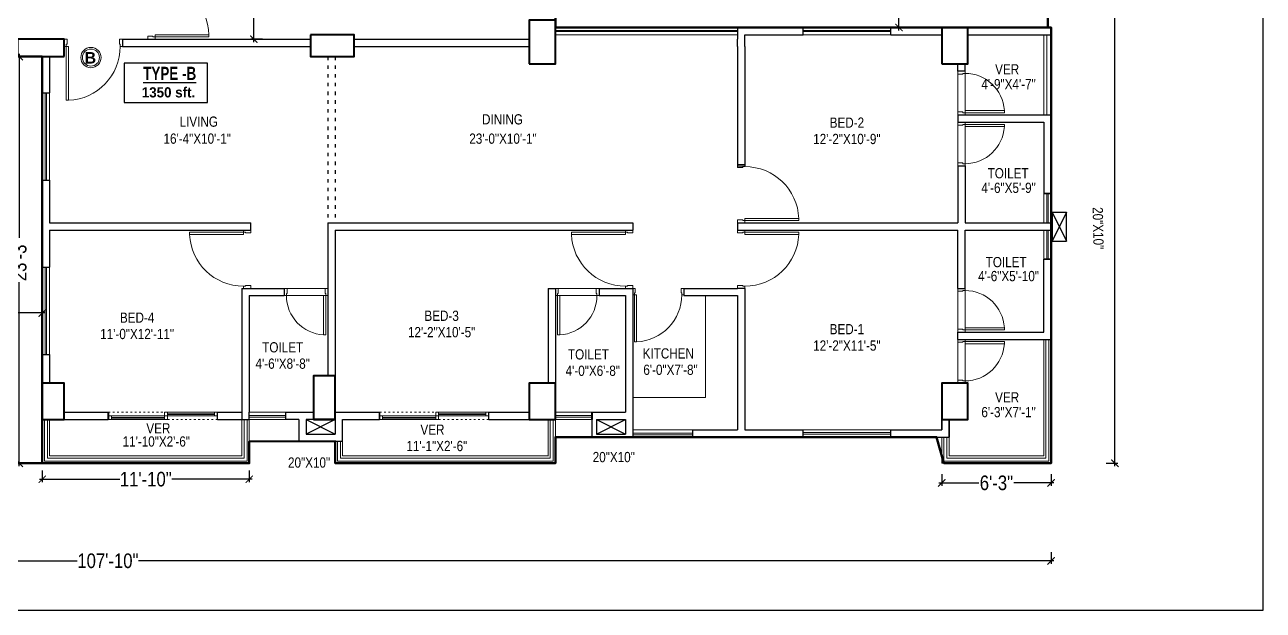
# Model space of a CAD drawing. Header units: inches. Extents: x -105452 to 530452, y -260293 to 806398.
# Drawn here: x 121170 to 122019, y -132597 to -132196 of the extents above; entities that cross this region are included whole.
import ezdxf
from ezdxf.enums import TextEntityAlignment as Align

# ---------------------------------------------------------------- set-up
doc = ezdxf.new("R2010")
doc.units = ezdxf.units.IN
doc.header["$MEASUREMENT"] = 0
doc.linetypes.add('ACAD_ISO03W100', pattern=[30, 12, -18])
doc.linetypes.add('DASHED', pattern=[0.75, 0.5, -0.25])
doc.layers.get('0').update_dxf_attribs({"linetype": 'CONTINUOUS'})
doc.layers.get('Defpoints').update_dxf_attribs({"linetype": 'CONTINUOUS'})
for name, color, linetype, lineweight in [('COLUMN1', 10, 'CONTINUOUS', 40), ('DOOR', 44, 'CONTINUOUS', 5), ('Door.', 33, 'CONTINUOUS', 0), ('HATCH', 253, 'CONTINUOUS', 9), ('Low Height Wall', 22, 'CONTINUOUS', 9), ('Rail', 30, 'CONTINUOUS', 5), ('RAILING', 34, 'CONTINUOUS', 13), ('slab', 42, 'CONTINUOUS', 5), ('Text-2', 7, 'CONTINUOUS', 25), ('Wall', 7, 'CONTINUOUS', 50), ('WALL- RET.', 160, 'CONTINUOUS', 30), ('Wall.', 7, 'CONTINUOUS', 40), ('Walll', 7, 'CONTINUOUS', 35), ('win', 5, 'CONTINUOUS', 9), ('Win.', 150, 'CONTINUOUS', 5)]:
    doc.layers.add(name, color=color, linetype=linetype, lineweight=lineweight)
for name, color, linetype in [('DATABASEP1', 7, 'CONTINUOUS'), ('Line', 7, 'CONTINUOUS'), ('LINES', 7, 'CONTINUOUS'), ('Text', 162, 'CONTINUOUS')]:
    doc.layers.add(name, color=color, linetype=linetype)
doc.styles.add('AR200', font='swisscl.ttf')
doc.styles.add('arial narrow', font='ARIALN.TTF')
doc.styles.add('MONOTEXT', font='ARIALN.TTF', dxfattribs={"height": 24})
doc.dimstyles.new('IN DIM.', dxfattribs={"dimtxt": 8, "dimasz": 4, "dimexe": 2, "dimexo": 2, "dimgap": 1, "dimtad": 0, "dimdec": 0, "dimrnd": 1, "dimzin": 0, "dimdsep": 46, "dimlunit": 4, "dimtxsty": 'arial narrow', "dimblk": 'DOTSMALL', "dimcen": 0, "dimdle": 2, "dimclrd": 252, "dimclre": 252, "dimclrt": 4, "dimaunit": 1, "dimadec": 3, "dimazin": 1, "dimtfac": 1, "dimtdec": 0, "dimtofl": 0, "dimtmove": 0, "dimatfit": 3, "dimldrblk": 'DOT', "dimfxl": 6, "dimtolj": 1, "dimtzin": 0, "dimlwd": -1, "dimlwe": -1, "dimarcsym": 0})

# ---------------------------------------------------------------- blocks, each defined once
blk = doc.blocks.new('D-40')
at = {"lineweight": 18}
for points in [[(-5, 0), (0, 0), (0, -2), (-3.5, -2), (-3.5, -1.5), (-5, -1.5)], [(-41.97, -1.5), (-41.97, -3), (-5, -3), (-5, -1.5)], [(-5, -40), (0, -40), (0, -38), (-3.5, -38), (-3.5, -38.5), (-5, -38.5)]]:
    blk.add_lwpolyline(points, close=True, dxfattribs=at)
blk.add_arc((-5, -1.5), 37, 182.32344, 270, dxfattribs=at)
blk = doc.blocks.new('D-30')
at = {"layer": 'DOOR', "lineweight": 18}
for points in [[(5, 30), (0, 30), (0, 28), (3.5, 28), (3.5, 28.5), (5, 28.5)], [(5, 0), (0, 0), (0, 2), (3.5, 2), (3.5, 1.5), (5, 1.5)], [(31.97, 1.5), (31.97, 3), (5, 3), (5, 1.5)]]:
    blk.add_lwpolyline(points, close=True, dxfattribs=at)
blk.add_arc((4.99, 1.48), 27.02, 3.22606, 89.98261, dxfattribs=at)
at = {"layer": 'Line', "linetype": 'Continuous', "lineweight": 5}
for p, q in [((0, 28), (0, 2)), ((5, 1.5), (5, 28.5))]:
    blk.add_line(p, q, dxfattribs=at)
blk = doc.blocks.new('VBVBBB')
at = {"layer": 'COLUMN1', "color": 4}
blk.add_lwpolyline([(127222.11, -132150.51), (127240.11, -132150.51), (127240.11, -132120.51), (127222.11, -132120.51)], close=True, dxfattribs=at)
at = {"layer": 'COLUMN1', "color": 87}
for points in [[(127505.11, -132150.51), (127523.11, -132150.51), (127523.11, -132125.51), (127505.11, -132125.51)], [(127222.11, -132394.51), (127240.11, -132394.51), (127240.11, -132369.51), (127222.11, -132369.51)], [(127505.11, -132394.51), (127523.11, -132394.51), (127523.11, -132369.51), (127505.11, -132369.51)]]:
    blk.add_lwpolyline(points, close=True, dxfattribs=at)
at = {"layer": 'COLUMN1', "color": 6}
blk.add_lwpolyline([(126903.11, -132145.51), (126903.11, -132133.51), (126871.11, -132133.51), (126871.11, -132145.51)], close=True, dxfattribs=at)
at = {"layer": 'COLUMN1', "color": 40}
for points in [[(127072.11, -132130.51), (127072.11, -132145.51), (127102.11, -132145.51), (127102.11, -132130.51)], [(127074.11, -132394.51), (127089.11, -132394.51), (127089.11, -132364.51), (127074.11, -132364.51)]]:
    blk.add_lwpolyline(points, close=True, dxfattribs=at)
at = {"layer": 'COLUMN1'}
blk.add_lwpolyline([(126888.11, -132394.51), (126903.11, -132394.51), (126903.11, -132369.51), (126888.11, -132369.51)], close=True, dxfattribs=at)
blk = doc.blocks.new('_ArchTick')
at = {"color": 0, "linetype": 'ByBlock', "const_width": 0.15}
blk.add_lwpolyline([(-0.5, -0.5), (0.5, 0.5)], dxfattribs=at)
blk = doc.blocks.new('*D33')
at = {"layer": 'DATABASEP1', "color": 252, "transparency": 16777216}
for p, q in [((121133.69, -132387.51), (121133.69, -132395.51)), ((121181.69, -132387.51), (121181.69, -132395.51)), ((121131.69, -132393.51), (121152.76, -132393.51)), ((121183.69, -132393.51), (121162.63, -132393.51))]:
    blk.add_line(p, q, dxfattribs=at)
at = {"layer": 'Defpoints', "color": 0, "lineweight": 30, "transparency": 16777216}
for p in [(121133.69, -132217.61), (121181.69, -132217.61), (121181.69, -132393.51)]:
    blk.add_point(p, dxfattribs=at)
at = {"layer": 'DATABASEP1', "color": 252, "transparency": 16777216, "xscale": 5, "yscale": 5, "zscale": 5, "rotation": 180}
blk.add_blockref('_ArchTick', (121133.69, -132393.51), dxfattribs=at)
at = {"layer": 'DATABASEP1', "color": 252, "transparency": 16777216, "xscale": 5, "yscale": 5, "zscale": 5}
blk.add_blockref('_ArchTick', (121181.69, -132393.51), dxfattribs=at)
at = {"layer": 'DATABASEP1', "color": 7, "lineweight": 40, "transparency": 16777216, "insert": (121157.69, -132393.51), "char_height": 10, "attachment_point": 5, "style": 'arial narrow'}
blk.add_mtext("\\A1;4'", dxfattribs=at)
blk = doc.blocks.new('*D34')
at = {"layer": 'DATABASEP1', "color": 252, "transparency": 16777216}
for p, q in [((121159.91, -132217.61), (121167.91, -132217.61)), ((121165.91, -132215.61), (121165.91, -132341.95)), ((121165.91, -132498.61), (121165.91, -132372.27)), ((121159.91, -132496.61), (121167.91, -132496.61))]:
    blk.add_line(p, q, dxfattribs=at)
at = {"layer": 'Defpoints', "color": 0, "lineweight": 30, "transparency": 16777216}
for p in [(121133.69, -132217.61), (121133.69, -132496.61), (121165.91, -132496.61)]:
    blk.add_point(p, dxfattribs=at)
at = {"layer": 'DATABASEP1', "color": 252, "transparency": 16777216, "xscale": 5, "yscale": 5, "zscale": 5}
for p, rotation in [((121165.91, -132217.61), 90), ((121165.91, -132496.61), 270)]:
    blk.add_blockref('_ArchTick', p, dxfattribs=dict(at, rotation=rotation))
at = {"layer": 'DATABASEP1', "color": 7, "lineweight": 40, "transparency": 16777216, "insert": (121165.91, -132357.11), "char_height": 10, "attachment_point": 5, "rotation": 90, "style": 'arial narrow'}
blk.add_mtext('\\A1;23\'-3"', dxfattribs=at)
blk = doc.blocks.new('*D35')
at = {"layer": 'DATABASEP1', "color": 252, "transparency": 16777216}
for p, q in [((121775.36, -132161.4), (121767.36, -132161.4)), ((121769.36, -132159.4), (121769.36, -132174.73)), ((121769.36, -132199.61), (121769.36, -132184.28)), ((121775.36, -132197.61), (121767.36, -132197.61))]:
    blk.add_line(p, q, dxfattribs=at)
at = {"layer": 'Defpoints', "color": 0, "lineweight": 30, "transparency": 16777216}
for p in [(121769.36, -132161.4), (121904.4, -132161.4), (121904.4, -132197.61)]:
    blk.add_point(p, dxfattribs=at)
at = {"layer": 'DATABASEP1', "color": 252, "transparency": 16777216, "xscale": 5, "yscale": 5, "zscale": 5}
for p, rotation in [((121769.36, -132161.4), 90), ((121769.36, -132197.61), 270)]:
    blk.add_blockref('_ArchTick', p, dxfattribs=dict(at, rotation=rotation))
at = {"layer": 'DATABASEP1', "color": 7, "lineweight": 40, "transparency": 16777216, "insert": (121769.36, -132179.5), "char_height": 10, "attachment_point": 5, "rotation": 90, "style": 'arial narrow'}
blk.add_mtext("\\A1;3'", dxfattribs=at)
blk = doc.blocks.new('*D54')
at = {"layer": 'DATABASEP1', "color": 252, "transparency": 16777216}
for p, q in [((121796.69, -132510.11), (121824.26, -132510.11)), ((121798.69, -132504.11), (121798.69, -132512.11)), ((121875.69, -132510.11), (121848.13, -132510.11)), ((121873.69, -132504.11), (121873.69, -132512.11))]:
    blk.add_line(p, q, dxfattribs=at)
at = {"layer": 'Defpoints', "color": 0, "lineweight": 30, "transparency": 16777216}
for p in [(121798.69, -132496.61), (121873.69, -132496.61), (121798.69, -132510.11)]:
    blk.add_point(p, dxfattribs=at)
at = {"layer": 'DATABASEP1', "color": 252, "transparency": 16777216, "xscale": 5, "yscale": 5, "zscale": 5, "rotation": 180}
blk.add_blockref('_ArchTick', (121798.69, -132510.11), dxfattribs=at)
at = {"layer": 'DATABASEP1', "color": 252, "transparency": 16777216, "xscale": 5, "yscale": 5, "zscale": 5}
blk.add_blockref('_ArchTick', (121873.69, -132510.11), dxfattribs=at)
at = {"layer": 'DATABASEP1', "color": 7, "lineweight": 40, "transparency": 16777216, "insert": (121836.19, -132510.11), "char_height": 10, "attachment_point": 5, "style": 'arial narrow'}
blk.add_mtext('\\A1;6\'-3"', dxfattribs=at)
blk = doc.blocks.new('*D56')
at = {"layer": 'DATABASEP1', "color": 252, "transparency": 16777216}
for p, q in [((121911.46, -131738.61), (121919.46, -131738.61)), ((121917.46, -131736.61), (121917.46, -132102.49)), ((121917.46, -132498.61), (121917.46, -132132.73)), ((121911.46, -132496.61), (121919.46, -132496.61))]:
    blk.add_line(p, q, dxfattribs=at)
at = {"layer": 'Defpoints', "color": 0, "lineweight": 30, "transparency": 16777216}
for p in [(121873.69, -131738.61), (121873.69, -132496.61), (121917.46, -132496.61)]:
    blk.add_point(p, dxfattribs=at)
at = {"layer": 'DATABASEP1', "color": 252, "transparency": 16777216, "xscale": 5, "yscale": 5, "zscale": 5}
for p, rotation in [((121917.46, -131738.61), 90), ((121917.46, -132496.61), 270)]:
    blk.add_blockref('_ArchTick', p, dxfattribs=dict(at, rotation=rotation))
at = {"layer": 'DATABASEP1', "color": 7, "lineweight": 40, "transparency": 16777216, "insert": (121917.46, -132117.61), "char_height": 10, "attachment_point": 5, "rotation": 90, "style": 'arial narrow'}
blk.add_mtext('\\A1;63\'-2"', dxfattribs=at)
blk = doc.blocks.new('*D58')
at = {"layer": 'DATABASEP1', "color": 252, "transparency": 16777216}
for p, q in [((121181.69, -132501.58), (121181.69, -132509.58)), ((121323.69, -132501.58), (121323.69, -132509.58)), ((121179.69, -132507.58), (121234.79, -132507.58)), ((121325.69, -132507.58), (121270.59, -132507.58))]:
    blk.add_line(p, q, dxfattribs=at)
at = {"layer": 'Defpoints', "color": 0, "lineweight": 30, "transparency": 16777216}
for p in [(121181.69, -132496.61), (121323.69, -132496.61), (121323.69, -132507.58)]:
    blk.add_point(p, dxfattribs=at)
at = {"layer": 'DATABASEP1', "color": 252, "transparency": 16777216, "xscale": 5, "yscale": 5, "zscale": 5, "rotation": 180}
blk.add_blockref('_ArchTick', (121181.69, -132507.58), dxfattribs=at)
at = {"layer": 'DATABASEP1', "color": 252, "transparency": 16777216, "xscale": 5, "yscale": 5, "zscale": 5}
blk.add_blockref('_ArchTick', (121323.69, -132507.58), dxfattribs=at)
at = {"layer": 'DATABASEP1', "color": 7, "lineweight": 40, "transparency": 16777216, "insert": (121252.69, -132507.58), "char_height": 10, "attachment_point": 5, "style": 'arial narrow'}
blk.add_mtext('\\A1;11\'-10"', dxfattribs=at)
blk = doc.blocks.new('*D69')
at = {"layer": 'DATABASEP1', "color": 252, "transparency": 16777216}
for p, q in [((120579.73, -132557.59), (120579.73, -132565.59)), ((121873.69, -132557.59), (121873.69, -132565.59)), ((120577.73, -132563.59), (121205.63, -132563.59)), ((121875.69, -132563.59), (121247.79, -132563.59))]:
    blk.add_line(p, q, dxfattribs=at)
at = {"layer": 'Defpoints', "color": 0, "lineweight": 30, "transparency": 16777216}
for p in [(120579.73, -132466.61), (121873.69, -132496.61), (121873.69, -132563.59)]:
    blk.add_point(p, dxfattribs=at)
at = {"layer": 'DATABASEP1', "color": 252, "transparency": 16777216, "xscale": 5, "yscale": 5, "zscale": 5, "rotation": 180}
blk.add_blockref('_ArchTick', (120579.73, -132563.59), dxfattribs=at)
at = {"layer": 'DATABASEP1', "color": 252, "transparency": 16777216, "xscale": 5, "yscale": 5, "zscale": 5}
blk.add_blockref('_ArchTick', (121873.69, -132563.59), dxfattribs=at)
at = {"layer": 'DATABASEP1', "color": 7, "lineweight": 30, "transparency": 16777216, "insert": (121226.71, -132563.59), "char_height": 10, "attachment_point": 5, "style": 'arial narrow'}
blk.add_mtext('\\A1;107\'-10"', dxfattribs=at)
blk = doc.blocks.new('*D72')
at = {"layer": 'DATABASEP1', "color": 252, "transparency": 16777216}
for p, q in [((121326.84, -132127.61), (121326.84, -132155.68)), ((121326.84, -132129.61), (121328.84, -132129.61)), ((121326.84, -132207.61), (121326.84, -132179.54)), ((121332.84, -132205.61), (121324.84, -132205.61))]:
    blk.add_line(p, q, dxfattribs=at)
at = {"layer": 'Defpoints', "color": 0, "lineweight": 30, "transparency": 16777216}
for p in [(121326.69, -132129.61), (121326.84, -132205.61), (121365.69, -132205.61)]:
    blk.add_point(p, dxfattribs=at)
at = {"layer": 'DATABASEP1', "color": 252, "transparency": 16777216, "xscale": 5, "yscale": 5, "zscale": 5}
for p, rotation in [((121326.84, -132129.61), 90), ((121326.84, -132205.61), 270)]:
    blk.add_blockref('_ArchTick', p, dxfattribs=dict(at, rotation=rotation))
at = {"layer": 'DATABASEP1', "color": 7, "lineweight": 30, "transparency": 16777216, "insert": (121326.84, -132167.61), "char_height": 10, "attachment_point": 5, "rotation": 90, "style": 'arial narrow'}
blk.add_mtext('\\A1;6\'-4"', dxfattribs=at)

msp = doc.modelspace()

# ---------------------------------------------------------------- linework, layer by layer
at = {"layer": 'DATABASEP1', "color": 1, "lineweight": 30}
for p, q in [((121874.4140984, -132324.4082316), (121874.4140984, -132344.3330817)), ((121874.4140984, -132324.4082316), (121884.3227754, -132324.4082316)), ((121874.4140984, -132324.4082316), (121884.3227754, -132344.3330817)), ((121884.3227754, -132324.4082316), (121874.4140984, -132344.3330817)), ((121884.3227754, -132344.3330817), (121884.3227754, -132324.4082316)), ((121874.4140984, -132344.3330817), (121884.3227754, -132344.3330817))]:
    msp.add_line(p, q, dxfattribs=at)
at = {"layer": 'DATABASEP1', "lineweight": 30}
for p, q in [((121873.6911603, -132331.6100508), (121873.6911603, -132336.6100508)), ((121318.6911603, -132466.6100508), (121323.6911603, -132466.6100508)), ((121558.6911603, -132461.5700508), (121581.6911603, -132461.5700508)), ((121558.6911603, -132466.5700508), (121558.6911603, -132478.6100508)), ((121561.7711603, -132466.5700508), (121581.6911603, -132466.5700508)), ((121561.7711603, -132476.5700508), (121581.6911603, -132466.5700508)), ((121561.7711603, -132466.6100508), (121561.7711603, -132476.5700508)), ((121561.7711603, -132466.6100508), (121581.6911603, -132476.5700508)), ((121581.6911603, -132466.6100508), (121581.6911603, -132476.5700508)), ((121581.6911603, -132466.6100508), (121581.6911603, -132476.5700508)), ((121561.7711603, -132476.5700508), (121581.6911603, -132476.5700508)), ((121581.6911603, -132478.6100508), (121558.6911603, -132478.6100508))]:
    msp.add_line(p, q, dxfattribs=at)
at = {"layer": 'DATABASEP1', "lineweight": 40}
for p, q in [((121382.6911603, -132466.6100508), (121367.6911603, -132466.6100508)), ((121558.6911603, -132461.5700508), (121558.6911603, -132466.5700508))]:
    msp.add_line(p, q, dxfattribs=at)
at = {"layer": 'DATABASEP1', "color": 1, "lineweight": 40}
msp.add_line((121533.6911603, -132466.6500508), (121533.6911603, -132461.6100508), dxfattribs=at)
at = {"layer": 'DATABASEP1', "color": 1, "lineweight": 30}
msp.add_lwpolyline([(120503.476019, -132597.4550182), (122019.2360072, -132597.4550182), (122019.2360072, -131680.4809542), (120503.476019, -131680.4809542)], close=True, dxfattribs=at)
at = {"layer": 'DATABASEP1', "color": 6, "lineweight": 50}
msp.add_lwpolyline([(121533.6911603, -132161.399065), (121533.6911603, -132197.6100508), (121873.6911603, -132197.6100508), (121873.6911603, -132496.6100508), (121800.1911603, -132496.6100508), (121795.1370533, -132478.6100508), (121533.6911603, -132478.6100508), (121533.6911603, -132496.6500508), (121382.6911603, -132496.6500508), (121382.6911603, -132481.5700508), (121323.6911603, -132481.6100508), (121323.6911603, -132496.6100508), (121181.6911603, -132496.6100508), (121181.6911603, -132217.6100508), (121133.6911603, -132217.6100508)], dxfattribs=at)
for points in [[(121533.6911603, -132161.399065), (121871.377641, -132161.399065), (121871.377641, -132197.6100508), (121533.6911603, -132197.6100508)], [(121133.6911603, -132217.6100508), (121181.6911603, -132217.6100508), (121181.6911603, -132496.6100508), (121133.6911603, -132496.6100508)]]:
    msp.add_lwpolyline(points, close=True, dxfattribs=at)
at = {"layer": 'HATCH', "color": 179, "lineweight": 15}
msp.add_circle((121215.083645, -132218.2943137), 6.9603361, dxfattribs=at)
at = {"layer": 'HATCH', "color": 1, "lineweight": 15}
msp.add_circle((121215.083645, -132218.2943137), 5.8422961, dxfattribs=at)
at = {"layer": 'Line', "lineweight": 25, "ltscale": 15}
msp.add_lwpolyline([(121294.9434645, -132222.128082), (121237.8495823, -132222.128082), (121237.8495823, -132249.1727922), (121294.9434645, -132249.1727922)], close=True, dxfattribs=at)
at = {"layer": 'LINES', "color": 7, "linetype": 'ACAD_ISO03W100', "ltscale": 0.2}
for p, q in [((121377.6911603, -132217.6100508), (121377.6911603, -132331.6100508)), ((121382.6911603, -132217.6100508), (121382.6911603, -132331.6100508))]:
    msp.add_line(p, q, dxfattribs=at)
at = {"layer": 'Low Height Wall', "lineweight": 15}
for p, q in [((121868.6911603, -132457.399065), (121868.6911603, -132411.6100508)), ((121868.6911603, -132491.6100508), (121868.6911603, -132411.6100508)), ((121873.6911603, -132496.6100508), (121873.6911603, -132411.6100508)), ((121181.6911603, -132496.6100508), (121181.6911603, -132466.6100508)), ((121181.6911603, -132466.6100508), (121181.6911603, -132496.6100508)), ((121186.6911603, -132466.6100508), (121186.6911603, -132491.6100508)), ((121318.6911603, -132466.6100508), (121318.6911603, -132491.6100508)), ((121323.6911603, -132496.6100508), (121323.6911603, -132466.6100508)), ((121528.6911603, -132466.6500508), (121528.6911603, -132491.6500508)), ((121533.6911603, -132496.6500508), (121533.6911603, -132466.6500508)), ((121382.6911603, -132481.5700508), (121382.6911603, -132496.6100508)), ((121387.6911603, -132481.5700508), (121387.6911603, -132491.6100508)), ((121798.6911603, -132478.6100508), (121798.6911603, -132496.6100508)), ((121803.6911603, -132478.6100508), (121803.6911603, -132491.6100508)), ((121186.6911603, -132491.6100508), (121318.6911603, -132491.6100508)), ((121387.6911603, -132491.6100508), (121528.6911603, -132491.6100508)), ((121803.6911603, -132491.6100508), (121868.6911603, -132491.6100508)), ((121222.6911603, -132496.6100508), (121181.6911603, -132496.6100508)), ((121181.6911603, -132496.6100508), (121323.6911603, -132496.6100508)), ((121222.6911603, -132496.6100508), (121323.6911603, -132496.6100508)), ((121382.6911603, -132496.6100508), (121533.6911603, -132496.6100508)), ((121798.6911603, -132496.6100508), (121873.6911603, -132496.6100508))]:
    msp.add_line(p, q, dxfattribs=at)
at = {"layer": 'Rail', "lineweight": 15}
for p, q in [((121868.6911603, -132202.610061), (121868.6911603, -132257.6100508)), ((121868.6911603, -132202.610061), (121868.6911603, -132257.6100508)), ((121870.6911603, -132202.6100569), (121870.6911603, -132257.6100508)), ((121873.6911603, -132202.6100508), (121873.6911603, -132257.6100508)), ((121870.1911603, -132493.1100508), (121870.1911603, -132411.6100508)), ((121872.1911603, -132495.1100508), (121872.1911603, -132411.6100508)), ((121183.1911603, -132466.6100508), (121183.1911603, -132495.1100508)), ((121185.1911603, -132466.6100508), (121185.1911603, -132493.1100508)), ((121320.1911603, -132466.6100508), (121320.1911603, -132493.1100508)), ((121322.1911603, -132466.6100508), (121322.1911603, -132495.1100508)), ((121530.1911603, -132466.6500508), (121530.1911603, -132493.1500508)), ((121532.1911603, -132466.6500508), (121532.1911603, -132495.1500508)), ((121384.1911603, -132481.5700508), (121384.1911603, -132495.1100508)), ((121386.1911603, -132481.5700508), (121386.1911603, -132493.1100508)), ((121800.1911603, -132478.6100508), (121800.1911603, -132495.1100508)), ((121802.1911603, -132478.6100508), (121802.1911603, -132493.1100508)), ((121185.1911603, -132493.1100508), (121320.1911603, -132493.1100508)), ((121386.1911603, -132493.1100508), (121530.1911603, -132493.1100508)), ((121802.1911603, -132493.1100508), (121870.1911603, -132493.1100508)), ((121183.1911603, -132495.1100508), (121322.1911603, -132495.1100508)), ((121384.1911603, -132495.1100508), (121532.1911603, -132495.1100508)), ((121800.1911603, -132495.1100508), (121872.1911603, -132495.1100508))]:
    msp.add_line(p, q, dxfattribs=at)
at = {"layer": 'RAILING', "lineweight": 15}
msp.add_line((121873.6911603, -132210.4780951), (121873.6911603, -132210.6100508), dxfattribs=at)
at = {"layer": 'slab'}
for p in [(121636.6911603, -132381.6100508), (121586.6911603, -132451.6100508)]:
    msp.add_line(p, (121636.6911603, -132451.6100508), dxfattribs=at)
at = {"layer": 'Wall', "lineweight": 30}
for p, q in [((121181.6911603, -132242.398778), (121186.6911603, -132242.398778)), ((121181.6911603, -132302.382939), (121186.6911603, -132302.382939)), ((121181.6911603, -132362.0027703), (121186.6911603, -132362.0027703)), ((121181.6911603, -132422.0027703), (121186.6911603, -132422.0027703)), ((121226.9227297, -132466.6100508), (121226.9227297, -132461.6100508)), ((121301.9227297, -132466.6100508), (121301.9227297, -132461.6100508)), ((121412.9227297, -132466.6100508), (121412.9227297, -132461.6100508)), ((121487.9227297, -132466.6100508), (121487.9227297, -132461.6100508)), ((121703.6911603, -132478.6100508), (121703.6911603, -132473.6100508)), ((121763.6911603, -132478.6100508), (121763.6911603, -132473.6100508))]:
    msp.add_line(p, q, dxfattribs=at)
at = {"layer": 'WALL- RET.', "color": 7, "lineweight": 35}
for p, q in [((121798.6911603, -132466.6100508), (121798.6911603, -132473.6100508)), ((121803.6911603, -132466.6100508), (121803.6911603, -132478.6100508))]:
    msp.add_line(p, q, dxfattribs=at)
at = {"layer": 'Wall.', "lineweight": 30}
for p, q in [((121658.691155, -132197.6100508), (121703.6911603, -132197.6100508)), ((121658.691155, -132197.6100508), (121658.691155, -132205.6100508)), ((121703.6911603, -132202.6100508), (121703.6911603, -132197.6100508)), ((121763.6911603, -132197.6100508), (121798.6911603, -132197.6100508)), ((121763.6911603, -132202.6100508), (121763.6911603, -132197.6100508)), ((121816.6911603, -132197.6100508), (121873.6911603, -132197.6100508)), ((121236.6911603, -132205.6100508), (121365.6911603, -132205.6100508)), ((121395.6911603, -132205.6100508), (121515.6911603, -132205.6100508)), ((121658.691155, -132210.6100508), (121658.691155, -132205.6100508)), ((121663.6911603, -132202.6100508), (121703.6911603, -132202.6100508)), ((121663.6911603, -132210.6100508), (121663.6911603, -132202.6100508)), ((121763.6911603, -132202.6100508), (121798.6911603, -132202.6100508)), ((121816.6911603, -132202.6101673), (121873.6911603, -132202.6100508)), ((121236.6911603, -132210.6100508), (121365.6911603, -132210.6100508)), ((121395.6911603, -132210.6100508), (121515.6911603, -132210.6100508)), ((121658.691155, -132210.6100508), (121658.691155, -132210.6100508)), ((121181.6911603, -132217.6100508), (121181.6911603, -132242.398778)), ((121186.6911603, -132217.6100508), (121186.6911603, -132242.398778)), ((121181.6911603, -132302.398778), (121181.6911603, -132362.0027703)), ((121186.6911603, -132302.398778), (121186.6911603, -132331.6100508)), ((121377.6911603, -132331.6100508), (121377.6911603, -132436.6100508)), ((121586.6911603, -132331.6100508), (121586.6911603, -132336.6100508)), ((121186.6911603, -132336.6100508), (121186.6911603, -132362.0027703)), ((121382.6911603, -132336.6100508), (121382.6911603, -132436.6100508)), ((121318.6911603, -132376.6100508), (121318.6911603, -132466.6100508)), ((121323.6911603, -132381.6100508), (121323.6911603, -132461.6100508)), ((121347.6911603, -132376.6100508), (121347.6911603, -132381.6100508)), ((121528.6911603, -132376.6100508), (121528.6911603, -132441.6100508)), ((121533.6911603, -132376.6100508), (121533.6911603, -132441.6100508)), ((121563.6911603, -132376.6100508), (121563.6911603, -132381.6100508)), ((121581.6911603, -132376.6100508), (121581.6911603, -132376.6100508)), ((121581.6911603, -132381.6100508), (121581.6911603, -132461.6100508)), ((121586.6911603, -132376.6100508), (121586.6911603, -132478.6100508)), ((121621.6911603, -132376.6100508), (121621.6911603, -132381.6100508)), ((121181.6911603, -132422.0027703), (121181.6911603, -132441.6100508)), ((121186.6911603, -132422.0027703), (121186.6911603, -132441.6100508)), ((121227.1166618, -132461.6100508), (121227.1166618, -132466.6100508)), ((121323.6911603, -132466.6100508), (121323.6911603, -132466.6100508)), ((121413.1166618, -132461.6100508), (121413.1166618, -132466.6100508)), ((121533.6911603, -132461.5700508), (121533.6911603, -132466.5700508)), ((121627.6911603, -132473.6100508), (121627.6911603, -132478.6100508))]:
    msp.add_line(p, q, dxfattribs=at)
for points in [[(121814.6911603, -132227.6100508), (121809.6911603, -132227.6100508), (121809.6911603, -132222.6100508)], [(121814.6911603, -132227.6100508), (121814.6911603, -132222.6100508)], [(121323.6911603, -132466.6100508), (121323.6911603, -132466.6100508), (121323.6911603, -132461.6100508), (121323.6911603, -132461.6100508)], [(121323.6911603, -132461.6100508), (121323.6911603, -132461.6100508)]]:
    msp.add_lwpolyline(points, dxfattribs=at)
at = {"layer": 'Walll', "lineweight": 30}
for p, q in [((121873.6911603, -132197.6100508), (121873.6911603, -132202.6100508)), ((121236.6911603, -132205.6100508), (121236.6911603, -132210.6100508)), ((121658.691155, -132210.6100508), (121658.691155, -132292.6100508)), ((121663.6911603, -132210.6100508), (121663.6911603, -132292.6100508)), ((121809.6911603, -132257.6100508), (121873.6911603, -132257.6100508)), ((121809.6911603, -132257.6100508), (121809.6911603, -132262.6100508)), ((121809.6911603, -132262.6100508), (121868.6911603, -132262.6100508)), ((121868.6911603, -132262.6100508), (121868.6911603, -132311.6100508)), ((121873.6911603, -132257.6100508), (121873.6911603, -132311.6100508)), ((121658.691155, -132292.6100508), (121663.6911603, -132292.6100508)), ((121809.6911603, -132292.6100508), (121809.6911603, -132331.6100508)), ((121809.6911603, -132292.6100508), (121814.6911603, -132292.6100508)), ((121814.6911603, -132292.6100508), (121814.6911603, -132331.6100508)), ((121186.6911603, -132331.6100508), (121324.6911586, -132331.6100508)), ((121324.6911603, -132336.6100508), (121324.6911603, -132331.6100508)), ((121377.6911603, -132331.6100508), (121382.6911603, -132331.6100508)), ((121382.6911603, -132331.6100508), (121586.6911603, -132331.6100508)), ((121658.691155, -132331.6100508), (121809.6911603, -132331.6100508)), ((121658.691155, -132331.6100508), (121658.691155, -132336.6100508)), ((121814.6911603, -132331.6100508), (121873.6911603, -132331.6100508)), ((121186.6911603, -132336.6100508), (121324.6911603, -132336.6100508)), ((121382.6911603, -132336.6100508), (121586.6911603, -132336.6100508)), ((121658.6911603, -132336.6100508), (121809.6911603, -132336.6100508)), ((121809.6911603, -132376.6100508), (121809.6911603, -132336.6100508)), ((121814.6911603, -132336.6100508), (121873.6911603, -132336.6100508)), ((121814.6911603, -132376.6100508), (121814.6911603, -132336.6100508)), ((121868.6911603, -132406.6100508), (121868.6911603, -132356.6100508)), ((121873.6911603, -132411.6100508), (121873.6911603, -132356.6100508)), ((121318.6911603, -132376.6100508), (121347.6911603, -132376.6100508)), ((121323.6911603, -132381.6100508), (121347.6911603, -132381.6100508)), ((121528.6911603, -132376.6100508), (121533.6911603, -132376.6100508)), ((121563.6911603, -132376.6100508), (121581.6911603, -132376.6100508)), ((121563.6911603, -132381.6100508), (121581.6911603, -132381.6100508)), ((121581.6911603, -132376.6100508), (121586.6911603, -132376.6100508)), ((121621.6911603, -132376.6100508), (121658.6911603, -132376.6100508)), ((121621.6911603, -132381.6100508), (121658.6911603, -132381.6100508)), ((121658.6911603, -132376.6100508), (121658.6911603, -132376.6100508)), ((121658.6911603, -132376.6100508), (121658.6911603, -132376.6100508)), ((121663.6911603, -132376.6100508), (121658.6911603, -132376.6100508)), ((121658.6911603, -132381.6100508), (121658.6911603, -132473.6100508)), ((121663.6911603, -132376.6100508), (121663.6911603, -132473.6100508)), ((121809.6911603, -132376.6100508), (121814.6911603, -132376.6100508)), ((121809.6911603, -132406.6100508), (121868.6911603, -132406.6100508)), ((121809.6911603, -132411.6100508), (121809.6911603, -132406.6100508)), ((121809.6911603, -132411.6100508), (121873.6911603, -132411.6100508)), ((121196.6911603, -132461.6100508), (121226.9227297, -132461.6100508)), ((121196.6911603, -132466.6100508), (121226.9227297, -132466.6100508)), ((121301.9227297, -132461.6100508), (121318.6911603, -132461.6100508)), ((121301.9227297, -132466.6100508), (121318.6911603, -132466.6100508)), ((121323.6911603, -132461.6100508), (121323.6911603, -132461.6100508)), ((121357.7711603, -132466.6100508), (121357.7711603, -132481.5700508)), ((121382.6911603, -132466.6100508), (121362.7711603, -132466.6100508)), ((121362.7711603, -132466.6100508), (121362.7711603, -132476.5700508)), ((121362.7711603, -132466.6100508), (121382.6911603, -132476.5700508)), ((121382.6911603, -132466.6100508), (121362.7711603, -132476.5700508)), ((121382.6911603, -132461.6100508), (121412.9227297, -132461.6100508)), ((121382.6911603, -132466.6100508), (121382.6911603, -132476.5700508)), ((121382.6911603, -132466.6100508), (121382.6911603, -132476.5700508)), ((121387.6911603, -132466.6100508), (121412.9227297, -132466.6100508)), ((121387.6911603, -132481.5700508), (121387.6911603, -132466.6100508)), ((121487.9227297, -132461.6100508), (121515.6911603, -132461.6100508)), ((121487.9227297, -132466.6100508), (121515.6911603, -132466.6100508)), ((121533.6911603, -132461.5700508), (121533.6911603, -132466.6100508)), ((121362.7711603, -132476.5700508), (121382.6911603, -132476.5700508)), ((121627.6911603, -132473.6100508), (121658.6911603, -132473.6100508)), ((121663.6911603, -132473.6100508), (121703.6911603, -132473.6100508)), ((121763.6911603, -132473.6100508), (121798.6911603, -132473.6100508)), ((121357.7711603, -132481.5700508), (121387.6911603, -132481.5700508)), ((121581.6911603, -132478.6100508), (121586.6911603, -132478.6100508)), ((121627.6911603, -132478.6100508), (121703.6911603, -132478.6100508)), ((121763.6911603, -132478.6100508), (121803.6911603, -132478.6100508))]:
    msp.add_line(p, q, dxfattribs=at)
at = {"layer": 'Walll'}
for p, q in [((121868.6911603, -132311.6100508), (121873.6911603, -132311.6100508)), ((121868.6911603, -132356.6100508), (121873.6911603, -132356.6100508))]:
    msp.add_line(p, q, dxfattribs=at)
at = {"layer": 'Walll', "lineweight": 30}
for points in [[(121357.7711603, -132466.6100508), (121348.6911603, -132466.6100508), (121348.6911603, -132461.6100508), (121367.6911603, -132461.6100508)], [(121367.6911603, -132466.6100508), (121362.7711603, -132466.6100508)]]:
    msp.add_lwpolyline(points, dxfattribs=at)
at = {"layer": 'win', "lineweight": 0}
for p, q in [((121533.6911603, -132197.6100508), (121658.691155, -132197.6100508)), ((121703.6911603, -132197.6100508), (121763.6911603, -132197.6100508)), ((121533.6911603, -132199.6347801), (121658.691155, -132199.6347801)), ((121533.6911603, -132200.399065), (121658.691155, -132200.399065)), ((121533.6911603, -132202.6100508), (121658.691155, -132202.6100508)), ((121703.6911603, -132199.6347801), (121763.6911603, -132199.6347801)), ((121703.6911603, -132200.399065), (121763.6911603, -132200.399065)), ((121703.6911603, -132202.6100508), (121763.6911603, -132202.6100508)), ((121181.6911603, -132242.398778), (121181.6911603, -132302.398778)), ((121183.6911603, -132242.398778), (121183.6911603, -132302.398778)), ((121184.6911603, -132242.398778), (121184.6911603, -132302.398778)), ((121186.6911603, -132242.398778), (121186.6911603, -132302.398778)), ((121181.6911603, -132362.0027703), (121181.6911603, -132422.0027703)), ((121183.6911603, -132362.0027703), (121183.6911603, -132422.0027703)), ((121184.6911603, -132362.0027703), (121184.6911603, -132422.0027703)), ((121186.6911603, -132362.0027703), (121186.6911603, -132422.0027703)), ((121348.6911603, -132461.6100508), (121323.6911603, -132461.6100508)), ((121348.6911603, -132463.8912543), (121323.6911603, -132463.8912543)), ((121348.6911603, -132465.0415109), (121323.6911603, -132465.0415109)), ((121348.6911603, -132466.6100508), (121323.6911603, -132466.6100508)), ((121558.6911603, -132461.5700508), (121533.6911603, -132461.5700508)), ((121558.6911603, -132463.8512543), (121533.6911603, -132463.8512543)), ((121558.6911603, -132465.0015109), (121533.6911603, -132465.0015109)), ((121558.6911603, -132466.5700508), (121533.6911603, -132466.5700508)), ((121627.6911603, -132473.6100508), (121586.6911603, -132473.6100508)), ((121627.6911603, -132475.8912543), (121586.6911603, -132475.8912543)), ((121627.6911603, -132477.0415109), (121586.6911603, -132477.0415109)), ((121703.6911603, -132473.6100508), (121763.6911603, -132473.6100508)), ((121703.6911603, -132475.6100508), (121763.6911603, -132475.6100508)), ((121703.6911603, -132476.6100508), (121763.6911603, -132476.6100508)), ((121627.6911603, -132478.6100508), (121586.6911603, -132478.6100508)), ((121703.6911603, -132478.6100508), (121763.6911603, -132478.6100508))]:
    msp.add_line(p, q, dxfattribs=at)
at = {"layer": 'win'}
for p, q in [((121868.6911603, -132311.6100508), (121868.6911603, -132331.6100508)), ((121870.6911603, -132311.6100508), (121870.6911603, -132331.6100508)), ((121871.6911603, -132311.6100508), (121871.6911603, -132331.6100508)), ((121873.6911603, -132311.6100508), (121873.6911603, -132331.6100508)), ((121868.6911603, -132356.6100508), (121868.6911603, -132336.6100508)), ((121870.6911603, -132356.6100508), (121870.6911603, -132336.6100508)), ((121871.6911603, -132356.6100508), (121871.6911603, -132336.6100508)), ((121873.6911603, -132356.6100508), (121873.6911603, -132336.6100508))]:
    msp.add_line(p, q, dxfattribs=at)
for points in [[(121301.9227297, -132464.1100508), (121301.9227297, -132461.6100508), (121299.9227297, -132461.6100508), (121299.9227297, -132464.1100508)], [(121487.9227297, -132464.1100508), (121487.9227297, -132461.6100508), (121485.9227297, -132461.6100508), (121485.9227297, -132464.1100508)]]:
    msp.add_lwpolyline(points, close=True, dxfattribs=at)
at = {"layer": 'Win.', "color": 252, "linetype": 'ACAD_ISO03W100', "lineweight": 15, "ltscale": 0.1}
for p, q in [((121227.1166618, -132461.6100508), (121265.5869598, -132461.612382)), ((121301.9227297, -132466.6100508), (121267.5869598, -132466.612382)), ((121413.1166618, -132461.6100508), (121451.5869598, -132461.612382)), ((121487.9227297, -132466.6100508), (121453.5869598, -132466.612382))]:
    msp.add_line(p, q, dxfattribs=at)
at = {"layer": 'Win.'}
for p, q in [((121227.1166618, -132464.1100508), (121301.9227297, -132464.1100508)), ((121265.5869598, -132466.612382), (121227.1166618, -132466.6100508)), ((121229.1166618, -132465.1100508), (121265.5869598, -132465.112382)), ((121265.5869598, -132465.612382), (121229.1166618, -132465.6100508)), ((121301.9227297, -132461.6100508), (121267.5869598, -132461.612382)), ((121299.9227297, -132462.6100508), (121267.5869598, -132462.612382)), ((121267.5869598, -132463.112382), (121299.9227297, -132463.1100508)), ((121413.1166618, -132464.1100508), (121487.9227297, -132464.1100508)), ((121451.5869598, -132466.612382), (121413.1166618, -132466.6100508)), ((121415.1166618, -132465.1100508), (121451.5869598, -132465.112382)), ((121451.5869598, -132465.612382), (121415.1166618, -132465.6100508)), ((121487.9227297, -132461.6100508), (121453.5869598, -132461.612382)), ((121485.9227297, -132462.6100508), (121453.5869598, -132462.612382)), ((121453.5869598, -132463.112382), (121485.9227297, -132463.1100508))]:
    msp.add_line(p, q, dxfattribs=at)
for points in [[(121229.1166618, -132466.6100508), (121229.1166618, -132464.1100508), (121227.1166618, -132464.1100508), (121227.1166618, -132466.6100508)], [(121267.5869598, -132466.612382), (121267.5869598, -132461.612382), (121265.5869598, -132461.612382), (121265.5869598, -132466.612382)], [(121415.1166618, -132466.6100508), (121415.1166618, -132464.1100508), (121413.1166618, -132464.1100508), (121413.1166618, -132466.6100508)], [(121453.5869598, -132466.612382), (121453.5869598, -132461.612382), (121451.5869598, -132461.612382), (121451.5869598, -132466.612382)]]:
    msp.add_lwpolyline(points, close=True, dxfattribs=at)

# ---------------------------------------------------------------- block references
at = {"layer": 'COLUMN1', "color": 3, "linetype": 'DASHED', "lineweight": 40}
msp.add_blockref('VBVBBB', (-5706.4192249, -72.0959258), dxfattribs=at)
at = {"layer": 'DOOR', "lineweight": 0}
for p, rotation in [((121254.0813024, -132205.6100629), 180), ((121196.6911603, -132205.6100508), 90), ((121658.691155, -132331.6100508), 180)]:
    msp.add_blockref('D-40', p, dxfattribs=dict(at, rotation=rotation))
for p in [(121324.6911603, -132336.6100508), (121586.6911603, -132336.6100508)]:
    msp.add_blockref('D-40', p, dxfattribs=at)
at = {"layer": 'DOOR', "lineweight": 0, "xscale": -1}
msp.add_blockref('D-40', (121658.6911603, -132336.6100508), dxfattribs=at)
at = {"layer": 'DOOR', "lineweight": 0, "xscale": 0.875, "yscale": 0.875, "zscale": 0.875, "rotation": 90}
msp.add_blockref('D-40', (121586.6911603, -132376.6100508), dxfattribs=at)
at = {"layer": 'Door.', "lineweight": 0}
for p in [(121809.6911603, -132257.6100508), (121809.6911603, -132406.6100508)]:
    msp.add_blockref('D-30', p, dxfattribs=at)
at = {"layer": 'Door.', "lineweight": 0, "xscale": -1, "rotation": 180}
for p in [(121809.6911603, -132262.6100508), (121809.6911603, -132411.6100508)]:
    msp.add_blockref('D-30', p, dxfattribs=at)
at = {"layer": 'Wall', "lineweight": 0, "xscale": -1, "rotation": 90}
msp.add_blockref('D-30', (121377.6911603, -132376.6100508), dxfattribs=at)
at = {"layer": 'Wall', "lineweight": 0, "rotation": 270}
msp.add_blockref('D-30', (121533.6911603, -132376.6100508), dxfattribs=at)

# ---------------------------------------------------------------- texts
at = {"layer": 'Text', "style": 'arial narrow'}
for s, p in [('VER', (121843.5749302, -132226.3313763)), ('TOILET', (121844.2231832, -132297.6243462)), ('TOILET', (121842.8873236, -132358.5951252)), ('VER', (121843.5749302, -132451.368876))]:
    msp.add_text(s, height=7, dxfattribs=at).set_placement(p, align=Align.MIDDLE_CENTER)
at = {"layer": 'Text', "lineweight": 0, "style": 'arial narrow'}
for s, p in [('DINING', (121497.3856272, -132260.6665872)), ('LIVING', (121289.0473268, -132262.2338673)), ('BED-2', (121733.6340299, -132262.9099832)), ('16\'-4"X10\'-1"', (121287.9867131, -132273.8944538)), ('23\'-0"X10\'-1"', (121497.7381324, -132273.8944538)), ('BED-3', (121455.6396857, -132395.4307201)), ('BED-4', (121246.7677787, -132396.7051211)), ('BED-1', (121733.6340299, -132404.6208429)), ('11\'-0"X12\'-11"', (121246.7677787, -132407.9261306)), ('12\'-2"X10\'-5"', (121455.6396857, -132406.6517297)), ('TOILET', (121346.6118048, -132417.0503735)), ('TOILET', (121556.3390031, -132421.9157505)), ('KITCHEN', (121611.1387292, -132421.2549876)), ('4\'-6"X8\'-8"', (121346.6118048, -132428.271383)), ('4\'-0"X6\'-8"', (121559.3390031, -132433.13676)), ('6\'-0"X7\'-8"', (121612.6481121, -132432.4759972)), ('VER', (121261.3293622, -132472.6779543)), ('VER', (121449.3506445, -132473.5487312)), ('11\'-10"X2\'-6"', (121259.9056123, -132481.664901)), ('11\'-1"X2\'-6"', (121452.3506445, -132484.7697407)), ('20"X10"', (121364.7092017, -132496.1206372)), ('20"X10"', (121573.7248583, -132492.3618403))]:
    msp.add_text(s, height=7, dxfattribs=at).set_placement(p, align=Align.MIDDLE_CENTER)
msp.add_text('20"X10"', height=7, rotation=271.1970970513, dxfattribs=at).set_placement((121906.0111283, -132335.3438898), align=Align.MIDDLE_CENTER)
at = {"layer": 'Text', "lineweight": 30, "insert": (121218.6267578, -132214.5395319), "char_height": 7.82628, "width": 104.749826549, "attachment_point": 3, "style": 'MONOTEXT'}
msp.add_mtext('{\\fArial|b1|i0|c0|p34;\\C7;B}', dxfattribs=at)
at = {"layer": 'Text', "ltscale": 15, "attachment_point": 2, "style": 'AR200'}
for s, insert, char_height, width in [('{\\fSwis721 LtCn BT|b1|i0|c0|p34;\\LTYPE -B}', (121269.0926704, -132224.6135784), 9, 100.8857187), ('{\\f@PMingLiU|b1|i0|c0|p18;\\C1;1350 sft.\\f@PMingLiU|b0|i0|c0|p18; }', (121268.2937078, -132238.6341933), 7, 94.731212488)]:
    msp.add_mtext(s, dxfattribs=dict(at, insert=insert, char_height=char_height, width=width))
at = {"layer": 'Text-2', "color": 162, "style": 'arial narrow'}
for s, p in [('4\'-9"X4\'-7"', (121844.5354747, -132236.4927684)), ('12\'-2"X10\'-9"', (121733.6340299, -132274.1309927)), ('4\'-6"X5\'-9"', (121844.5354747, -132307.6303204)), ('4\'-6"X5\'-10"', (121844.5354747, -132368.1856011)), ('12\'-2"X11\'-5"', (121733.6340299, -132415.8418525)), ('6\'-3"X7\'-1"', (121844.5354747, -132461.530268))]:
    msp.add_text(s, height=7, dxfattribs=at).set_placement(p, align=Align.MIDDLE_CENTER)

# ---------------------------------------------------------------- dimensions: what is measured, and where the dimension line sits
at = {"layer": 'DATABASEP1', "lineweight": 40}
for base, p1, p2, picture, middle in [((121917.4599337, -132496.6100508), (121873.6911603, -131738.6100508), (121873.6911603, -132496.6100508), '*D56', (121917.4599337, -132117.6100508)), ((121769.3555071, -132161.399065), (121904.4035876, -132197.6100508), (121904.4035876, -132161.399065), '*D35', (121769.3555071, -132179.5045579)), ((121165.9068254, -132496.6100508), (121133.6911603, -132217.6100508), (121133.6911603, -132496.6100508), '*D34', (121165.9068254, -132357.1100508))]:
    dim = msp.add_linear_dim(base=base, p1=p1, p2=p2, angle=90, dimstyle='IN DIM.', override={"dimtxt": 10, "dimasz": 5, "dimblk": 'ArchTick', "dimclrt": 7, "dimldrblk": 'ArchTick', "dimfxlon": 1, "dimarcsym": 2}, dxfattribs=at)
    dim.commit()
    dim.dimension.update_dxf_attribs({"geometry": picture, "text_midpoint": middle})
at = {"layer": 'DATABASEP1', "lineweight": 30}
dim = msp.add_linear_dim(base=(121326.8368147, -132205.6100508), p1=(121326.6911584, -132129.6100508), p2=(121365.6911603, -132205.6100508), angle=90, dimstyle='IN DIM.', override={"dimtxt": 10, "dimasz": 5, "dimblk": 'ArchTick', "dimclrt": 7, "dimldrblk": 'ArchTick', "dimfxlon": 1, "dimarcsym": 2}, dxfattribs=at)
dim.commit()
dim.dimension.update_dxf_attribs({"geometry": '*D72', "text_midpoint": (121326.8368147, -132167.6100508)})
at = {"layer": 'DATABASEP1', "lineweight": 40}
for base, p1, p2, picture, middle in [((121181.6911603, -132393.5080493), (121133.6911603, -132217.6100508), (121181.6911603, -132217.6100508), '*D33', (121157.6911603, -132393.5080493)), ((121798.6911603, -132510.1054046), (121873.6911603, -132496.6100508), (121798.6911603, -132496.6100508), '*D54', (121836.1911603, -132510.1054046))]:
    dim = msp.add_linear_dim(base=base, p1=p1, p2=p2, dimstyle='IN DIM.', override={"dimtxt": 10, "dimasz": 5, "dimblk": 'ArchTick', "dimclrt": 7, "dimldrblk": 'ArchTick', "dimfxlon": 1, "dimarcsym": 2}, dxfattribs=at)
    dim.commit()
    dim.dimension.update_dxf_attribs({"geometry": picture, "text_midpoint": middle})
at = {"layer": 'DATABASEP1', "lineweight": 30}
dim = msp.add_linear_dim(base=(121873.6911603, -132563.593831), p1=(120579.7311603, -132466.6100508), p2=(121873.6911603, -132496.6100508), dimstyle='IN DIM.', override={"dimtxt": 10, "dimasz": 5, "dimblk": 'ArchTick', "dimclrt": 7, "dimldrblk": 'ArchTick', "dimfxlon": 1, "dimarcsym": 2}, dxfattribs=at)
dim.commit()
dim.dimension.update_dxf_attribs({"geometry": '*D69', "text_midpoint": (121226.7111603, -132563.593831)})
at = {"layer": 'DATABASEP1', "color": 3, "lineweight": 40}
dim = msp.add_linear_dim(base=(121323.6911603, -132507.5773745), p1=(121181.6911603, -132496.6100508), p2=(121323.6911603, -132496.6100508), dimstyle='IN DIM.', override={"dimtxt": 10, "dimasz": 5, "dimblk": 'ArchTick', "dimclrt": 7, "dimldrblk": 'ArchTick', "dimfxlon": 1, "dimarcsym": 2}, dxfattribs=at)
dim.commit()
dim.dimension.update_dxf_attribs({"geometry": '*D58', "text_midpoint": (121252.6911603, -132507.5773745)})

doc.saveas('drawing.dxf')
